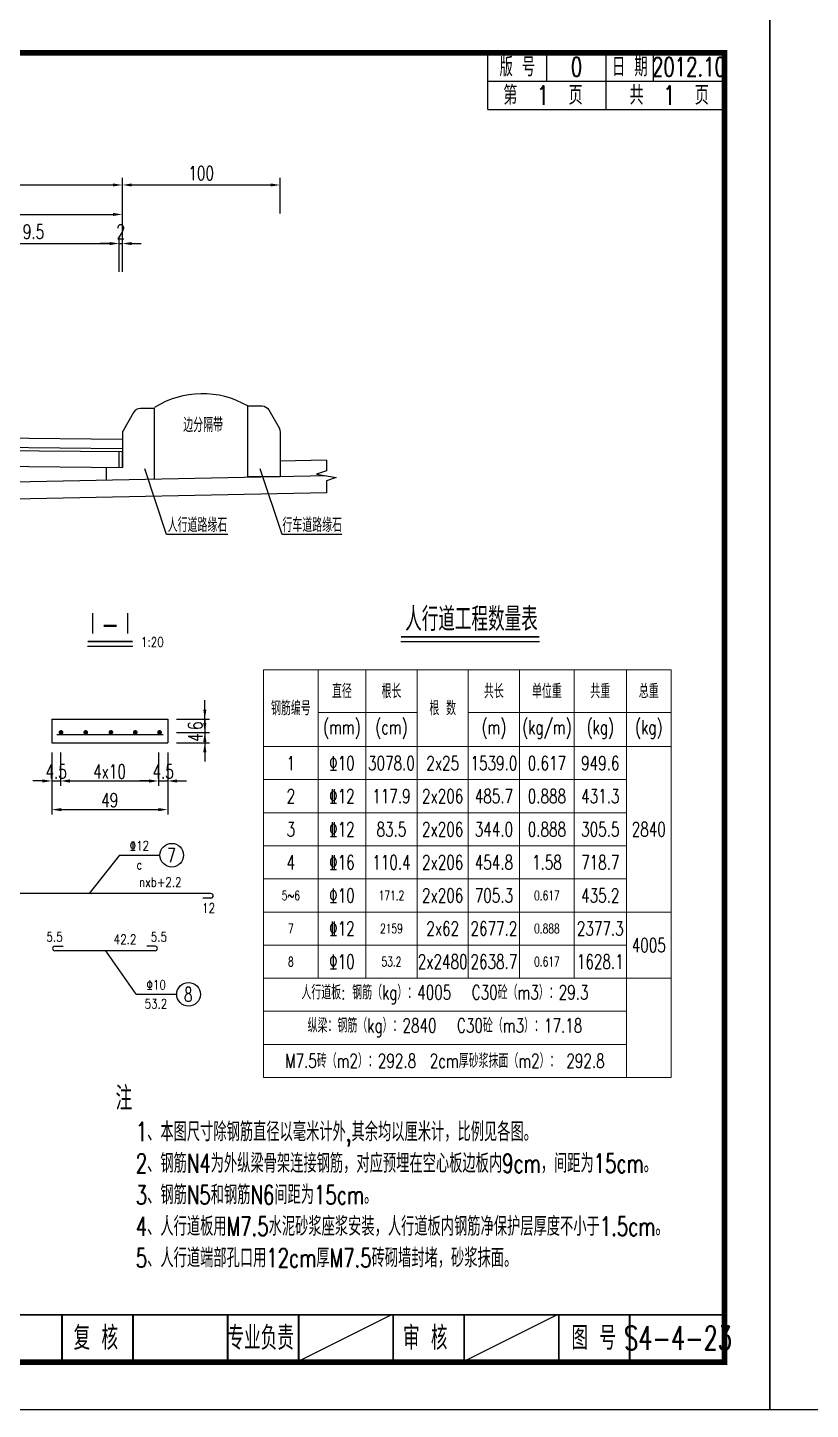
# Model space of a CAD drawing. Header units: millimetres. Extents: x -51 to 12129, y -1309 to -715.
# Drawn here: x 10712.5 to 10877.9, y -1308.7 to -1016.4 of the extents above; entities that cross this region are included whole.
import ezdxf
from ezdxf.enums import TextEntityAlignment as Align

# ---------------------------------------------------------------- set-up
doc = ezdxf.new("R2010")
doc.units = ezdxf.units.MM
doc.header["$LTSCALE"] = 0.25
for name, color, linetype in [('图框', 7, 'Continuous'), ('尺寸标注', 2, 'Continuous'), ('文字', 7, 'Continuous'), ('文字字符', 7, 'Continuous'), ('标注', 4, 'Continuous'), ('次轮廓线', 7, 'Continuous'), ('表格', 7, 'Continuous'), ('轮廓线', 1, 'Continuous'), ('钢筋', 6, 'Continuous')]:
    doc.layers.add(name, color=color, linetype=linetype)
doc.styles.get("Standard").update_dxf_attribs({"font": 'simplex1.shx', "width": 0.7, "bigfont": 'hztxt.shx'})
doc.styles.add('TEXT', font='simplex1.shx', dxfattribs={"width": 0.7, "bigfont": 'hztxt.shx'})
doc.dimstyles.new('比例1：20', dxfattribs={"dimtxt": 3, "dimasz": 2, "dimexe": 1, "dimexo": 2, "dimgap": 0.5, "dimtad": 1, "dimlfac": 2, "dimzin": 13, "dimdsep": 46, "dimtxsty": 'Standard', "dimcen": -0.09, "dimclrd": 256, "dimclre": 256, "dimclrt": 7, "dimaunit": 1, "dimadec": 0, "dimazin": 0, "dimtfac": 0.0005, "dimtix": 1, "dimtmove": 2, "dimatfit": 3, "dimldrblk": 'DIM', "dimfxl": 0, "dimtolj": 1, "dimtzin": 13, "dimarcsym": 0})
doc.dimstyles.new('比例1：30', dxfattribs={"dimscale": 0, "dimtxt": 3, "dimasz": 2, "dimexe": 1.5, "dimexo": 1, "dimgap": 1, "dimtad": 1, "dimdec": 1, "dimlfac": 3, "dimzin": 13, "dimdsep": 46, "dimtxsty": 'Standard', "dimcen": -0.09, "dimclrd": 256, "dimclre": 256, "dimclrt": 7, "dimaunit": 1, "dimadec": 0, "dimazin": 0, "dimtfac": 0.0005, "dimtdec": 1, "dimtix": 1, "dimtmove": 2, "dimatfit": 3, "dimldrblk": 'DIM', "dimfxl": 0, "dimtolj": 1, "dimtzin": 13, "dimarcsym": 0})

# ---------------------------------------------------------------- blocks, each defined once
blk = doc.blocks.new('*D2353')
at = {"layer": 'Defpoints', "color": 0}
for p in [(10717.58, -1167.63), (10742.08, -1167.63), (10742.08, -1181.78)]:
    blk.add_point(p, dxfattribs=at)
at = {"layer": '标注', "lineweight": -2}
for p, q in [((10717.58, -1175.78), (10717.58, -1182.78)), ((10742.08, -1175.78), (10742.08, -1182.78)), ((10719.58, -1181.78), (10740.08, -1181.78))]:
    blk.add_line(p, q, dxfattribs=at)
at = {"layer": '标注'}
for points in [[(10719.58, -1181.45), (10719.58, -1182.12), (10717.58, -1181.78)], [(10740.08, -1181.45), (10740.08, -1182.12), (10742.08, -1181.78)]]:
    blk.add_solid(points, dxfattribs=at)
at = {"layer": '标注', "color": 7, "insert": (10729.83, -1179.78), "char_height": 3, "attachment_point": 5}
blk.add_mtext('\\A1;49', dxfattribs=at)
blk = doc.blocks.new('DIM')
blk.add_lwpolyline([(-1, -0.1, 0.2, 0, 0), (0, 0, 0, 0, 0)], format="xyseb")
blk = doc.blocks.new('*D2354')
at = {"layer": 'Defpoints', "color": 0}
for p in [(10717.58, -1167.63), (10719.41, -1167.63), (10719.41, -1175.72)]:
    blk.add_point(p, dxfattribs=at)
at = {"layer": '标注', "lineweight": -2}
for p, q in [((10717.58, -1169.72), (10717.58, -1176.72)), ((10719.41, -1169.72), (10719.41, -1176.72)), ((10715.58, -1175.72), (10713.58, -1175.72)), ((10717.58, -1175.72), (10719.41, -1175.72)), ((10721.41, -1175.72), (10723.41, -1175.72))]:
    blk.add_line(p, q, dxfattribs=at)
at = {"layer": '标注'}
for points in [[(10715.58, -1175.39), (10715.58, -1176.06), (10717.58, -1175.72)], [(10721.41, -1175.39), (10721.41, -1176.06), (10719.41, -1175.72)]]:
    blk.add_solid(points, dxfattribs=at)
at = {"layer": '标注', "color": 7, "insert": (10718.5, -1173.72), "char_height": 3, "attachment_point": 5}
blk.add_mtext('\\A1;4.5', dxfattribs=at)
blk = doc.blocks.new('*D2355')
at = {"layer": 'Defpoints', "color": 0}
for p in [(10719.41, -1167.63), (10740.16, -1167.63), (10740.16, -1175.72)]:
    blk.add_point(p, dxfattribs=at)
at = {"layer": '标注', "lineweight": -2}
for p, q in [((10719.41, -1169.72), (10719.41, -1176.72)), ((10740.16, -1169.72), (10740.16, -1176.72)), ((10721.41, -1175.72), (10738.16, -1175.72))]:
    blk.add_line(p, q, dxfattribs=at)
at = {"layer": '标注'}
for points in [[(10721.41, -1175.39), (10721.41, -1176.06), (10719.41, -1175.72)], [(10738.16, -1175.39), (10738.16, -1176.06), (10740.16, -1175.72)]]:
    blk.add_solid(points, dxfattribs=at)
at = {"layer": '标注', "color": 7, "insert": (10729.79, -1173.72), "char_height": 3, "attachment_point": 5}
blk.add_mtext('\\A1;4x10', dxfattribs=at)
blk = doc.blocks.new('*D2356')
at = {"layer": 'Defpoints', "color": 0}
for p in [(10740.16, -1167.63), (10742.08, -1167.63), (10742.08, -1175.72)]:
    blk.add_point(p, dxfattribs=at)
at = {"layer": '标注', "lineweight": -2}
for p, q in [((10740.16, -1169.72), (10740.16, -1176.72)), ((10742.08, -1169.72), (10742.08, -1176.72)), ((10738.16, -1175.72), (10736.16, -1175.72)), ((10740.16, -1175.72), (10742.08, -1175.72)), ((10744.08, -1175.72), (10746.08, -1175.72))]:
    blk.add_line(p, q, dxfattribs=at)
at = {"layer": '标注'}
for points in [[(10738.16, -1175.39), (10738.16, -1176.06), (10740.16, -1175.72)], [(10744.08, -1175.39), (10744.08, -1176.06), (10742.08, -1175.72)]]:
    blk.add_solid(points, dxfattribs=at)
at = {"layer": '标注', "color": 7, "insert": (10741.12, -1173.72), "char_height": 3, "attachment_point": 5}
blk.add_mtext('\\A1;4.5', dxfattribs=at)
blk = doc.blocks.new('*D2408')
at = {"layer": 'Defpoints', "color": 0}
for p in [(10740.36, -1165.45), (10740.36, -1167.63), (10749.93, -1167.63)]:
    blk.add_point(p, dxfattribs=at)
at = {"layer": '标注', "lineweight": -2}
for p, q in [((10749.93, -1163.45), (10749.93, -1161.45)), ((10743.93, -1165.45), (10750.93, -1165.45)), ((10749.93, -1165.45), (10749.93, -1167.63)), ((10743.93, -1167.63), (10750.93, -1167.63)), ((10749.93, -1169.63), (10749.93, -1171.63))]:
    blk.add_line(p, q, dxfattribs=at)
at = {"layer": '标注'}
for points in [[(10749.6, -1163.45), (10750.27, -1163.45), (10749.93, -1165.45)], [(10749.6, -1169.63), (10750.27, -1169.63), (10749.93, -1167.63)]]:
    blk.add_solid(points, dxfattribs=at)
at = {"layer": '标注', "color": 7, "insert": (10747.93, -1166.54), "char_height": 3, "attachment_point": 5, "rotation": 90}
blk.add_mtext('\\A1;4', dxfattribs=at)
blk = doc.blocks.new('*D2409')
at = {"layer": 'Defpoints', "color": 0}
for p in [(10739.83, -1162.63), (10740.36, -1165.45), (10749.93, -1165.45)]:
    blk.add_point(p, dxfattribs=at)
at = {"layer": '标注', "lineweight": -2}
for p, q in [((10749.93, -1160.63), (10749.93, -1158.63)), ((10743.93, -1162.63), (10750.93, -1162.63)), ((10749.93, -1162.63), (10749.93, -1165.45)), ((10743.93, -1165.45), (10750.93, -1165.45)), ((10749.93, -1167.45), (10749.93, -1169.45))]:
    blk.add_line(p, q, dxfattribs=at)
at = {"layer": '标注'}
for points in [[(10749.6, -1160.63), (10750.27, -1160.63), (10749.93, -1162.63)], [(10749.6, -1167.45), (10750.27, -1167.45), (10749.93, -1165.45)]]:
    blk.add_solid(points, dxfattribs=at)
at = {"layer": '标注', "color": 7, "insert": (10747.93, -1164.04), "char_height": 3, "attachment_point": 5, "rotation": 90}
blk.add_mtext('\\A1;6', dxfattribs=at)
blk = doc.blocks.new('*T2358')
at = {"layer": '表格', "color": 1, "lineweight": 0}
for p, q in [((0, 0), (11.56, 0)), ((0, 0), (0, -9)), ((11.56, 0), (21.59, 0)), ((21.59, 0), (32.48, 0)), ((32.48, 0), (43.26, 0)), ((43.26, 0), (54.13, 0)), ((54.13, 0), (65.66, 0)), ((65.66, 0), (76.69, 0)), ((76.69, 0), (86.17, 0)), ((86.17, 0), (86.17, -9)), ((0, -9), (0, -16.21)), ((86.17, -9), (86.17, -16.21)), ((0, -16.21), (0, -23.21)), ((86.17, -16.21), (86.17, -23.21)), ((0, -23.21), (0, -30.21)), ((86.17, -23.21), (86.17, -30.21)), ((0, -30.21), (0, -37.21)), ((86.17, -30.21), (86.17, -37.21)), ((0, -37.21), (0, -44.21)), ((86.17, -37.21), (86.17, -44.21)), ((0, -44.21), (0, -51.21)), ((86.17, -44.21), (86.17, -51.21)), ((0, -51.21), (0, -58.21)), ((86.17, -51.21), (86.17, -58.21)), ((0, -58.21), (0, -65.21)), ((86.17, -58.21), (86.17, -65.21)), ((0, -65.21), (0, -72.21)), ((86.17, -65.21), (86.17, -72.21)), ((0, -72.21), (0, -79.21)), ((86.17, -72.21), (86.17, -79.21)), ((0, -79.21), (0, -86.21)), ((86.17, -79.21), (86.17, -86.21)), ((0, -86.21), (11.56, -86.21)), ((11.56, -86.21), (21.59, -86.21)), ((21.59, -86.21), (32.48, -86.21)), ((32.48, -86.21), (43.26, -86.21)), ((43.26, -86.21), (54.13, -86.21)), ((54.13, -86.21), (65.66, -86.21)), ((65.66, -86.21), (76.69, -86.21)), ((76.69, -86.21), (86.17, -86.21))]:
    blk.add_line(p, q, dxfattribs=at)
at = {"layer": '表格', "color": 7, "lineweight": 0}
for p, q in [((11.56, 0), (11.56, -9)), ((21.59, 0), (21.59, -9)), ((32.48, 0), (32.48, -9)), ((43.26, 0), (43.26, -9)), ((54.13, 0), (54.13, -9)), ((65.66, 0), (65.66, -9)), ((76.69, 0), (76.69, -9)), ((11.56, -9), (21.59, -9)), ((11.56, -9), (11.56, -16.21)), ((21.59, -9), (32.48, -9)), ((21.59, -9), (21.59, -16.21)), ((32.48, -9), (32.48, -16.21)), ((43.26, -9), (54.13, -9)), ((43.26, -9), (43.26, -16.21)), ((54.13, -9), (65.66, -9)), ((54.13, -9), (54.13, -16.21)), ((65.66, -9), (76.69, -9)), ((65.66, -9), (65.66, -16.21)), ((76.69, -9), (86.17, -9)), ((76.69, -9), (76.69, -16.21)), ((0, -16.21), (11.56, -16.21)), ((11.56, -16.21), (21.59, -16.21)), ((11.56, -16.21), (11.56, -23.21)), ((21.59, -16.21), (32.48, -16.21)), ((21.59, -16.21), (21.59, -23.21)), ((32.48, -16.21), (43.26, -16.21)), ((32.48, -16.21), (32.48, -23.21)), ((43.26, -16.21), (54.13, -16.21)), ((43.26, -16.21), (43.26, -23.21)), ((54.13, -16.21), (65.66, -16.21)), ((54.13, -16.21), (54.13, -23.21)), ((65.66, -16.21), (76.69, -16.21)), ((65.66, -16.21), (65.66, -23.21)), ((76.69, -16.21), (86.17, -16.21)), ((76.69, -16.21), (76.69, -23.21)), ((0, -23.21), (11.56, -23.21)), ((11.56, -23.21), (21.59, -23.21)), ((11.56, -23.21), (11.56, -30.21)), ((21.59, -23.21), (32.48, -23.21)), ((21.59, -23.21), (21.59, -30.21)), ((32.48, -23.21), (43.26, -23.21)), ((32.48, -23.21), (32.48, -30.21)), ((43.26, -23.21), (54.13, -23.21)), ((43.26, -23.21), (43.26, -30.21)), ((54.13, -23.21), (65.66, -23.21)), ((54.13, -23.21), (54.13, -30.21)), ((65.66, -23.21), (76.69, -23.21)), ((65.66, -23.21), (65.66, -30.21)), ((76.69, -23.21), (76.69, -30.21)), ((0, -30.21), (11.56, -30.21)), ((11.56, -30.21), (21.59, -30.21)), ((11.56, -30.21), (11.56, -37.21)), ((21.59, -30.21), (32.48, -30.21)), ((21.59, -30.21), (21.59, -37.21)), ((32.48, -30.21), (43.26, -30.21)), ((32.48, -30.21), (32.48, -37.21)), ((43.26, -30.21), (54.13, -30.21)), ((43.26, -30.21), (43.26, -37.21)), ((54.13, -30.21), (65.66, -30.21)), ((54.13, -30.21), (54.13, -37.21)), ((65.66, -30.21), (76.69, -30.21)), ((65.66, -30.21), (65.66, -37.21)), ((76.69, -30.21), (76.69, -37.21)), ((0, -37.21), (11.56, -37.21)), ((11.56, -37.21), (21.59, -37.21)), ((11.56, -37.21), (11.56, -44.21)), ((21.59, -37.21), (32.48, -37.21)), ((21.59, -37.21), (21.59, -44.21)), ((32.48, -37.21), (43.26, -37.21)), ((32.48, -37.21), (32.48, -44.21)), ((43.26, -37.21), (54.13, -37.21)), ((43.26, -37.21), (43.26, -44.21)), ((54.13, -37.21), (65.66, -37.21)), ((54.13, -37.21), (54.13, -44.21)), ((65.66, -37.21), (76.69, -37.21)), ((65.66, -37.21), (65.66, -44.21)), ((76.69, -37.21), (76.69, -44.21)), ((0, -44.21), (11.56, -44.21)), ((11.56, -44.21), (21.59, -44.21)), ((11.56, -44.21), (11.56, -51.21)), ((21.59, -44.21), (32.48, -44.21)), ((21.59, -44.21), (21.59, -51.21)), ((32.48, -44.21), (43.26, -44.21)), ((32.48, -44.21), (32.48, -51.21)), ((43.26, -44.21), (54.13, -44.21)), ((43.26, -44.21), (43.26, -51.21)), ((54.13, -44.21), (65.66, -44.21)), ((54.13, -44.21), (54.13, -51.21)), ((65.66, -44.21), (76.69, -44.21)), ((65.66, -44.21), (65.66, -51.21)), ((76.69, -44.21), (76.69, -51.21)), ((0, -51.21), (11.56, -51.21)), ((11.56, -51.21), (21.59, -51.21)), ((11.56, -51.21), (11.56, -58.21)), ((21.59, -51.21), (32.48, -51.21)), ((21.59, -51.21), (21.59, -58.21)), ((32.48, -51.21), (43.26, -51.21)), ((32.48, -51.21), (32.48, -58.21)), ((43.26, -51.21), (54.13, -51.21)), ((43.26, -51.21), (43.26, -58.21)), ((54.13, -51.21), (65.66, -51.21)), ((54.13, -51.21), (54.13, -58.21)), ((65.66, -51.21), (76.69, -51.21)), ((65.66, -51.21), (65.66, -58.21)), ((76.69, -51.21), (86.17, -51.21)), ((76.69, -51.21), (76.69, -58.21)), ((0, -58.21), (11.56, -58.21)), ((11.56, -58.21), (21.59, -58.21)), ((11.56, -58.21), (11.56, -65.21)), ((21.59, -58.21), (32.48, -58.21)), ((21.59, -58.21), (21.59, -65.21)), ((32.48, -58.21), (43.26, -58.21)), ((32.48, -58.21), (32.48, -65.21)), ((43.26, -58.21), (54.13, -58.21)), ((43.26, -58.21), (43.26, -65.21)), ((54.13, -58.21), (65.66, -58.21)), ((54.13, -58.21), (54.13, -65.21)), ((65.66, -58.21), (76.69, -58.21)), ((65.66, -58.21), (65.66, -65.21)), ((76.69, -58.21), (76.69, -65.21)), ((0, -65.21), (11.56, -65.21)), ((11.56, -65.21), (21.59, -65.21)), ((21.59, -65.21), (32.48, -65.21)), ((32.48, -65.21), (43.26, -65.21)), ((43.26, -65.21), (54.13, -65.21)), ((54.13, -65.21), (65.66, -65.21)), ((65.66, -65.21), (76.69, -65.21)), ((76.69, -65.21), (86.17, -65.21)), ((76.69, -65.21), (76.69, -72.21)), ((0, -72.21), (11.56, -72.21)), ((11.56, -72.21), (21.59, -72.21)), ((21.59, -72.21), (32.48, -72.21)), ((32.48, -72.21), (43.26, -72.21)), ((43.26, -72.21), (54.13, -72.21)), ((54.13, -72.21), (65.66, -72.21)), ((65.66, -72.21), (76.69, -72.21)), ((76.69, -72.21), (76.69, -79.21)), ((0, -79.21), (11.56, -79.21)), ((11.56, -79.21), (21.59, -79.21)), ((21.59, -79.21), (32.48, -79.21)), ((32.48, -79.21), (43.26, -79.21)), ((43.26, -79.21), (54.13, -79.21)), ((54.13, -79.21), (65.66, -79.21)), ((65.66, -79.21), (76.69, -79.21)), ((76.69, -79.21), (76.69, -86.21))]:
    blk.add_line(p, q, dxfattribs=at)
at = {"layer": '表格', "color": 0, "char_height": 3, "attachment_point": 5}
for s, insert, width in [('直径', (16.57, -4.5), 7.0355), ('根长', (27.04, -4.5), 7.8927), ('共长', (48.7, -4.5), 7.8724), ('单位重', (59.9, -4.5), 8.5298), ('共重', (71.18, -4.5), 8.0264), ('总重', (81.43, -4.5), 6.4766), ('(mm)', (16.57, -12.6), 7.0355), ('(cm)', (27.04, -12.6), 7.8927), ('(m)', (48.7, -12.6), 7.8724), ('(kg/m)', (59.9, -12.6), 8.5298), ('(kg)', (71.18, -12.6), 8.0264), ('(kg)', (81.43, -12.6), 6.4766), ('1', (5.78, -19.71), 8.556), ('\x8310', (16.57, -19.71), 7.0355), ('3078.0', (27.04, -19.71), 7.8927), ('2x25', (37.87, -19.71), 7.7775), ('1539.0', (48.7, -19.71), 7.8724), ('0.617', (59.9, -19.71), 8.5298), ('949.6', (71.18, -19.71), 8.0264), ('2', (5.78, -26.71), 8.556), ('{\\C256;\x84}12', (16.57, -26.71), 7.0355), ('117.9', (27.04, -26.71), 7.8927), ('2x206', (37.87, -26.71), 7.7775), ('485.7', (48.7, -26.71), 7.8724), ('0.888', (59.9, -26.71), 8.5298), ('431.3', (71.18, -26.71), 8.0264), ('3', (5.78, -33.71), 8.556), ('{\\C256;\x84}12', (16.57, -33.71), 7.0355), ('83.5', (27.04, -33.71), 7.8927), ('2x206', (37.87, -33.71), 7.7775), ('344.0', (48.7, -33.71), 7.8724), ('0.888', (59.9, -33.71), 8.5298), ('305.5', (71.18, -33.71), 8.0264), ('2840', (81.43, -33.71), 6.4766), ('4', (5.78, -40.71), 8.556), ('{\\C256;\x84}16', (16.57, -40.71), 7.0355), ('110.4', (27.04, -40.71), 7.8927), ('2x206', (37.87, -40.71), 7.7775), ('454.8', (48.7, -40.71), 7.8724), ('1.58', (59.9, -40.71), 8.5298), ('718.7', (71.18, -40.71), 8.0264), ('\x8310', (16.57, -47.71), 7.0355), ('2x206', (37.87, -47.71), 7.7775), ('705.3', (48.7, -47.71), 7.8724), ('{\\C256;\x84}12', (16.57, -54.71), 7.0355), ('2677.2', (48.7, -54.71), 7.8724), ('4005', (81.43, -58.21), 6.4766), ('\x8310', (16.57, -61.71), 7.0355), ('2x2480', (37.87, -61.71), 7.7775), ('人行道板: 钢筋（kg）：4005   C30砼（m3）：29.3', (38.35, -68.71), 73.6903), ('纵梁：钢筋（kg）：2840   C30砼（m3）：17.18', (38.35, -75.71), 73.6903), ('{\\C256;M7.5砖（m2）：292.8  }2cm厚砂浆抹面（m2）： 292.8', (38.35, -82.71), 73.6903)]:
    blk.add_mtext(s, dxfattribs=dict(at, insert=insert, width=width))
at = {"layer": '表格', "char_height": 3, "attachment_point": 5}
for s, insert, width in [('钢筋编号', (5.78, -8.1), 8.556), ('根 数', (37.87, -8.1), 7.7775)]:
    blk.add_mtext(s, dxfattribs=dict(at, insert=insert, width=width))
at = {"layer": '表格', "color": 0, "attachment_point": 5, "style": 'TEXT'}
for s, insert, char_height, width in [('5~6', (5.78, -47.71), 2, 8.556), ('171.2', (27.04, -47.71), 2, 7.8927), ('0.617', (59.9, -47.71), 2, 8.5298), ('{\\Fsimplex1,hztxt|c134;\\W0.7;435.2}', (71.18, -47.71), 3, 8.0264), ('7', (5.78, -54.71), 2, 8.556), ('2159', (27.04, -54.71), 2, 7.8927), ('{\\Fsimplex1,hztxt|c134;\\W0.7;2x62}', (37.87, -54.71), 3, 7.7775), ('0.888', (59.9, -54.71), 2, 8.5298), ('{\\Fsimplex1,hztxt|c134;\\W0.7;2377.3}', (71.18, -54.71), 3, 8.0264), ('8', (5.78, -61.71), 2, 8.556), ('53.2', (27.04, -61.71), 2, 7.8927), ('{\\Fsimplex1,hztxt|c134;\\W0.7;2638.7}', (48.7, -61.71), 3, 7.8724), ('0.617', (59.9, -61.71), 2, 8.5298), ('{\\Fsimplex1,hztxt|c134;\\W0.7;1628.1}', (71.18, -61.71), 3, 8.0264)]:
    blk.add_mtext(s, dxfattribs=dict(at, insert=insert, char_height=char_height, width=width))
blk = doc.blocks.new('*D2429')
at = {"layer": 'Defpoints', "color": 0}
for p in [(10732.5, -1049.64), (10732.5, -1104.34), (10565.83, -1105.95)]:
    blk.add_point(p, dxfattribs=at)
at = {"layer": '标注', "lineweight": -2}
for p, q in [((10565.83, -1055.64), (10565.83, -1048.14)), ((10732.5, -1055.64), (10732.5, -1048.14)), ((10567.83, -1049.64), (10730.5, -1049.64))]:
    blk.add_line(p, q, dxfattribs=at)
at = {"layer": '标注'}
for points in [[(10567.83, -1049.31), (10567.83, -1049.97), (10565.83, -1049.64)], [(10730.5, -1049.31), (10730.5, -1049.97), (10732.5, -1049.64)]]:
    blk.add_solid(points, dxfattribs=at)
at = {"layer": '标注', "color": 7, "insert": (10649.17, -1047.14), "char_height": 3, "attachment_point": 5}
blk.add_mtext('\\A1;500', dxfattribs=at)
blk = doc.blocks.new('*D2377')
at = {"layer": 'Defpoints', "color": 0}
for p in [(10732.5, -1055.87), (10574.17, -1102.71), (10732.5, -1104.34)]:
    blk.add_point(p, dxfattribs=at)
at = {"layer": '标注', "lineweight": -2}
for p, q in [((10574.17, -1061.87), (10574.17, -1054.37)), ((10732.5, -1061.87), (10732.5, -1054.37)), ((10576.17, -1055.87), (10730.5, -1055.87))]:
    blk.add_line(p, q, dxfattribs=at)
at = {"layer": '标注'}
for points in [[(10576.17, -1055.54), (10576.17, -1056.2), (10574.17, -1055.87)], [(10730.5, -1055.54), (10730.5, -1056.2), (10732.5, -1055.87)]]:
    blk.add_solid(points, dxfattribs=at)
at = {"layer": '标注', "color": 7, "insert": (10653.33, -1053.37), "char_height": 3, "attachment_point": 5}
blk.add_mtext('\\A1;475', dxfattribs=at)
blk = doc.blocks.new('*D2432')
at = {"layer": 'Defpoints', "color": 0}
for p in [(10732.5, -1062.03), (10731.83, -1107.71), (10732.5, -1107.71)]:
    blk.add_point(p, dxfattribs=at)
at = {"layer": '标注', "lineweight": -2}
for p, q in [((10731.83, -1068.03), (10731.83, -1060.53)), ((10732.5, -1068.03), (10732.5, -1060.53)), ((10729.83, -1062.03), (10727.83, -1062.03)), ((10731.83, -1062.03), (10732.5, -1062.03)), ((10734.5, -1062.03), (10736.5, -1062.03))]:
    blk.add_line(p, q, dxfattribs=at)
at = {"layer": '标注'}
for points in [[(10729.83, -1061.7), (10729.83, -1062.36), (10731.83, -1062.03)], [(10734.5, -1061.7), (10734.5, -1062.36), (10732.5, -1062.03)]]:
    blk.add_solid(points, dxfattribs=at)
at = {"layer": '标注', "color": 7, "insert": (10732.17, -1059.53), "char_height": 3, "attachment_point": 5}
blk.add_mtext('\\A1;2', dxfattribs=at)
blk = doc.blocks.new('*D2438')
at = {"layer": 'Defpoints', "color": 0}
for p in [(10731.83, -1062.03), (10692, -1107.81), (10731.83, -1107.71)]:
    blk.add_point(p, dxfattribs=at)
at = {"layer": '标注', "lineweight": -2}
for p, q in [((10692, -1068.03), (10692, -1060.53)), ((10731.83, -1068.03), (10731.83, -1060.53)), ((10694, -1062.03), (10729.83, -1062.03))]:
    blk.add_line(p, q, dxfattribs=at)
at = {"layer": '标注'}
for points in [[(10694, -1061.7), (10694, -1062.36), (10692, -1062.03)], [(10729.83, -1061.7), (10729.83, -1062.36), (10731.83, -1062.03)]]:
    blk.add_solid(points, dxfattribs=at)
at = {"layer": '标注', "color": 7, "insert": (10711.92, -1059.53), "char_height": 3, "attachment_point": 5}
blk.add_mtext('\\A1;119.5', dxfattribs=at)
blk = doc.blocks.new('*D2378')
at = {"layer": 'Defpoints', "color": 0}
for p in [(10732.5, -1062.03), (10731.83, -1107.71), (10732.5, -1107.71)]:
    blk.add_point(p, dxfattribs=at)
at = {"layer": '标注', "lineweight": -2}
for p, q in [((10731.83, -1068.03), (10731.83, -1060.53)), ((10732.5, -1068.03), (10732.5, -1060.53)), ((10729.83, -1062.03), (10727.83, -1062.03)), ((10731.83, -1062.03), (10732.5, -1062.03)), ((10734.5, -1062.03), (10736.5, -1062.03))]:
    blk.add_line(p, q, dxfattribs=at)
at = {"layer": '标注'}
for points in [[(10729.83, -1061.7), (10729.83, -1062.36), (10731.83, -1062.03)], [(10734.5, -1061.7), (10734.5, -1062.36), (10732.5, -1062.03)]]:
    blk.add_solid(points, dxfattribs=at)
at = {"layer": '标注', "color": 7, "insert": (10732.17, -1059.53), "char_height": 3, "attachment_point": 5}
blk.add_mtext('\\A1;2', dxfattribs=at)
blk = doc.blocks.new('*D2380')
at = {"layer": 'Defpoints', "color": 0}
for p in [(10765.83, -1049.64), (10765.83, -1073.65), (10732.5, -1104.34)]:
    blk.add_point(p, dxfattribs=at)
at = {"layer": '标注', "lineweight": -2}
for p, q in [((10732.5, -1055.64), (10732.5, -1048.14)), ((10765.83, -1055.64), (10765.83, -1048.14)), ((10734.5, -1049.64), (10763.83, -1049.64))]:
    blk.add_line(p, q, dxfattribs=at)
at = {"layer": '标注'}
for points in [[(10734.5, -1049.31), (10734.5, -1049.97), (10732.5, -1049.64)], [(10763.83, -1049.31), (10763.83, -1049.97), (10765.83, -1049.64)]]:
    blk.add_solid(points, dxfattribs=at)
at = {"layer": '标注', "color": 7, "insert": (10749.17, -1047.14), "char_height": 3, "attachment_point": 5}
blk.add_mtext('\\A1;100', dxfattribs=at)
blk = doc.blocks.new('series')
at = {"width": 0.75}
for tag, height, p in [('页码', 4, (-35, -19)), ('图名', 5, (-220, -282)), ('图号', 5, (-20, -282))]:
    blk.add_attdef(tag, text='', height=height, dxfattribs=at).set_placement(p, align=Align.MIDDLE_CENTER)
blk = doc.blocks.new('123')
at = {"layer": '图框', "color": 2}
blk.add_lwpolyline([(369.33, -1011.65), (369.33, -714.65), (-50.67, -714.65), (-50.67, -1011.65)], close=True, dxfattribs=at)

msp = doc.modelspace()

# ---------------------------------------------------------------- linework, layer by layer
for p, q in [((10791.36761, -1146.23271), (10820.66296, -1146.23271)), ((10769.33091, -1298.65472), (10789.33091, -1288.65472)), ((10804.33091, -1298.65472), (10824.33091, -1288.65472))]:
    msp.add_line(p, q)
at = {"const_width": 0.4}
for points in [[(10791.36761, -1145.23271), (10820.66296, -1145.23271)], [(10479.75412, -1288.65471), (10859.75412, -1288.65471)], [(10754.75412, -1298.65471), (10754.75412, -1288.65471)], [(10769.75412, -1298.65471), (10769.75412, -1288.65471)], [(10789.75412, -1298.65471), (10789.75412, -1288.65471)], [(10804.75412, -1298.65471), (10804.75412, -1288.65471)], [(10824.75412, -1298.65471), (10824.75412, -1288.65471)], [(10839.75412, -1298.65471), (10839.75412, -1288.65471)]]:
    msp.add_lwpolyline(points, dxfattribs=at)
msp.add_arc((10749.42777, -1112.86367), 19.06077, 59.8047954, 122.126843)
at = {"layer": '图框', "const_width": 1.2}
msp.add_lwpolyline([(10859.75412, -1021.65471), (10479.75412, -1021.65471), (10479.75412, -1298.65471), (10859.75412, -1298.65471)], close=True, dxfattribs=at)
at = {"layer": '图框', "const_width": 0.4}
for points in [[(10719.75412, -1298.65471), (10719.75412, -1288.65471)], [(10734.75412, -1298.65471), (10734.75412, -1288.65471)], [(10754.75412, -1298.65471), (10754.75412, -1288.65471)]]:
    msp.add_lwpolyline(points, dxfattribs=at)
at = {"layer": '文字'}
for p, q in [((10725.15334, -1147.22145), (10734.68224, -1147.22145)), ((10717.57926, -1162.62817), (10742.07926, -1162.62817)), ((10717.57926, -1162.62817), (10717.57926, -1167.62817)), ((10742.07926, -1162.62817), (10742.07926, -1167.62817)), ((10717.57926, -1167.62817), (10742.07926, -1167.62817))]:
    msp.add_line(p, q, dxfattribs=at)
at = {"layer": '文字', "const_width": 0.4}
msp.add_lwpolyline([(10725.15334, -1146.22145), (10734.68224, -1146.22145)], dxfattribs=at)
at = {"layer": '文字'}
for centre in [(10742.93647, -1191.4229), (10746.48779, -1220.85081)]:
    msp.add_circle(centre, 2.5, dxfattribs=at)
at = {"layer": '标注'}
for p, q in [((10741.85429, -1123.56291), (10737.2293, -1109.70151)), ((10766.27815, -1123.56291), (10761.65316, -1109.70151)), ((10754.80213, -1123.56291), (10741.85429, -1123.56291)), ((10778.90699, -1123.56291), (10766.27815, -1123.56291)), ((10731.90357, -1191.4229), (10725.48741, -1199.5255)), ((10731.90357, -1191.4229), (10740.43647, -1191.4229)), ((10735.45488, -1220.85081), (10729.03873, -1211.62849)), ((10735.45488, -1220.85081), (10743.98779, -1220.85081))]:
    msp.add_line(p, q, dxfattribs=at)
at = {"layer": '次轮廓线'}
for p, q in [((10809.75412, -1033.65471), (10809.75412, -1021.65471)), ((10822.25412, -1027.65471), (10822.25412, -1021.65471)), ((10834.75412, -1027.65471), (10834.75412, -1021.65471)), ((10844.75412, -1027.65471), (10844.75412, -1021.65471)), ((10809.75412, -1027.65471), (10859.75412, -1027.65471)), ((10834.75412, -1033.65471), (10834.75412, -1027.65471)), ((10809.75412, -1033.65471), (10859.75412, -1033.65471))]:
    msp.add_line(p, q, dxfattribs=at)
at = {"layer": '次轮廓线', "ltscale": 2}
msp.add_lwpolyline([(10775.62438, -1107.85979), (10775.62438, -1110.09789), (10773.52438, -1110.79789), (10777.72438, -1111.49789), (10775.62438, -1112.19789), (10775.62438, -1114.79378)], dxfattribs=at)
at = {"layer": '轮廓线'}
for p, q in [((10734.85856, -1097.76195), (10732.71673, -1101.53532)), ((10739.31801, -1096.91801), (10736.30801, -1096.91801)), ((10739.31801, -1111.91801), (10739.31801, -1096.91801)), ((10574.16652, -1101.80357), (10732.49951, -1103.38689)), ((10574.14652, -1103.80347), (10732.47951, -1105.38679)), ((10574.16652, -1104.47037), (10732.47284, -1106.05343)), ((10732.49951, -1102.35805), (10732.49951, -1109.38719)), ((10574.16652, -1107.80387), (10732.49951, -1109.38719)), ((10731.83284, -1109.37515), (10731.83284, -1106.03831)), ((10732.49951, -1109.37515), (10732.49951, -1106.04498)), ((10729.16618, -1111.98451), (10729.16618, -1109.54998)), ((10775.62438, -1107.85979), (10765.83284, -1108.05513)), ((10775.62438, -1111.19378), (10579.16652, -1115.11307)), ((10775.62438, -1114.79378), (10579.16652, -1118.71306))]:
    msp.add_line(p, q, dxfattribs=at)
msp.add_lwpolyline([(10765.83284, -1111.38912), (10759.01434, -1111.38912), (10759.01434, -1096.38912), (10762.02435, -1096.38912, -0.269914508), (10763.47379, -1097.23306), (10765.61562, -1101.00643, -0.129788417), (10765.83284, -1101.82916)], format="xyb", close=True, dxfattribs=at)
for centre, start, end in [((10736.30801, -1098.58468), 90, 150.4200381), ((10734.16618, -1102.35805), 150.4200381, 180)]:
    msp.add_arc(centre, 1.66667, start, end, dxfattribs=at)
at = {"layer": '钢筋'}
for p, q in [((10718.62554, -1165.89634), (10741.13357, -1165.89634)), ((10751.23696, -1199.5255), (10708.98477, -1199.5255)), ((10751.23696, -1200.4855), (10749.49487, -1200.4855)), ((10718.23769, -1210.66849), (10719.97978, -1210.66849)), ((10739.44731, -1211.62849), (10718.23769, -1211.62849)), ((10739.44731, -1210.66849), (10737.70522, -1210.66849))]:
    msp.add_line(p, q, dxfattribs=at)
at = {"layer": '钢筋', "const_width": 0.5}
for points in [[(10719.53267, -1165.70167, 1), (10719.53267, -1165.20167, 1)], [(10724.76173, -1165.70167, 1), (10724.76173, -1165.20167, 1)], [(10730.07919, -1165.70167, 1), (10730.07919, -1165.20167, 1)], [(10735.22154, -1165.70167, 1), (10735.22154, -1165.20167, 1)], [(10740.35554, -1165.70167, 1), (10740.35554, -1165.20167, 1)]]:
    msp.add_lwpolyline(points, format="xyb", close=True, dxfattribs=at)
at = {"layer": '钢筋'}
for centre, start, end in [((10751.23696, -1200.0055), 270, 90), ((10718.23769, -1211.14849), 90, 270), ((10739.44731, -1211.14849), 270, 90)]:
    msp.add_arc(centre, 0.48, start, end, dxfattribs=at)

# ---------------------------------------------------------------- block references
ref = msp.add_blockref('series', (10869.75412, -1011.65471))
ref.add_attrib('页码', '第  1  页    共  1  页', dxfattribs={"height": 4, "width": 0.75}).set_placement((10834.75412, -1030.65471), align=Align.MIDDLE_CENTER)
msp.add_blockref('*T2358', (10762.34041, -1152.22957))
at = {"layer": '标注'}
for p in [(10500, -297), (10920, -297)]:
    msp.add_blockref('123', p, dxfattribs=at)

# ---------------------------------------------------------------- texts
at = {"color": 7, "style": 'TEXT', "width": 0.8}
msp.add_text('1:20', height=2, dxfattribs=at).set_placement((10738.8408, -1146.32209), align=Align.MIDDLE)
at = {"width": 0.7}
for s, p in [('专业负责', (10761.74435, -1293.56012)), ('审 核', (10796.51815, -1293.56012)), ('图 号', (10832.13732, -1293.56012)), ('S4-4-23', (10849.95697, -1293.56012))]:
    msp.add_text(s, height=5, dxfattribs=at).set_placement(p, align=Align.MIDDLE_CENTER)
at = {"layer": '图框', "width": 0.7}
msp.add_text('复 核', height=5, dxfattribs=at).set_placement((10726.8936, -1293.56012), align=Align.MIDDLE_CENTER)
at = {"layer": '尺寸标注', "color": 7, "linetype": 'Continuous', "width": 0.7}
msp.add_text('边分隔带', height=3, dxfattribs=at).set_placement((10745.36618, -1101.90855))
for s, p in [('人行道路缘石', (10748.38833, -1121.41901)), ('行车道路缘石', (10772.63545, -1121.41901))]:
    msp.add_text(s, height=3, dxfattribs=at).set_placement(p, align=Align.MIDDLE)
at = {"layer": '尺寸标注', "color": 7, "style": 'TEXT', "width": 0.8}
for s, p in [('%%13212', (10736.09467, -1189.4229)), ('c', (10736.09467, -1193.4229)), ('nxb+2.2', (10740.51899, -1197.11809)), ('12', (10750.72299, -1202.58639)), ('5.5', (10718.16916, -1208.70106)), ('42.2', (10733.06804, -1209.22108)), ('5.5', (10740.21699, -1208.70106)), ('%%13110', (10739.64599, -1218.85081)), ('53.2', (10739.59745, -1222.85081))]:
    msp.add_text(s, height=2, dxfattribs=at).set_placement(p, align=Align.MIDDLE)
at = {"layer": '文字', "width": 0.7}
for s, height, p in [('版 号', 4, (10816.00412, -1024.65471)), ('0', 4, (10828.50412, -1024.65471)), ('日 期', 4, (10839.75412, -1024.65471)), ('2012.10', 4, (10852.25412, -1024.65471)), ('Ⅰ-Ⅰ', 5, (10729.92993, -1142.55131)), ('7', 3, (10742.88978, -1191.44688)), ('8', 3, (10746.44109, -1220.87479))]:
    msp.add_text(s, height=height, dxfattribs=at).set_placement(p, align=Align.MIDDLE_CENTER)
at = {"layer": '文字', "color": 7, "width": 0.7}
msp.add_text('人行道工程数量表', height=5, dxfattribs=at).set_placement((10806.29097, -1141.49768), align=Align.MIDDLE_CENTER)
at = {"layer": '文字字符', "color": 7, "width": 0.7}
msp.add_text('注', height=5, dxfattribs=at).set_placement((10731.07056, -1245.35653))
at = {"layer": '文字字符', "insert": (10735.33676, -1247.93246), "char_height": 4, "width": 133.6074435, "attachment_point": 1}
msp.add_mtext('1、本图尺寸除钢筋直径以毫米计外,其余均以厘米计，比例见各图。\\P2、钢筋N4为外纵梁骨架连接钢筋，对应预埋在空心板边板内9cm，间距为15cm。\\P3、钢筋N5和钢筋N6间距为15cm。\\P4、人行道板用M7.5水泥砂浆座浆安装，人行道板内钢筋净保护层厚度不小于1.5cm。\\P5、人行道端部孔口用12cm厚M7.5砖砌墙封堵，砂浆抹面。', dxfattribs=at)

# ---------------------------------------------------------------- dimensions: what is measured, and where the dimension line sits
at = {"layer": '标注'}
for base, p1, p2, picture, middle in [((10732.49951, -1049.63922), (10565.83186, -1105.95012), (10732.49951, -1104.33622), '*D2429', (10649.16568, -1047.13922)), ((10765.83284, -1049.63922), (10732.49951, -1104.33622), (10765.83284, -1073.64847), '*D2380', (10749.16618, -1047.13922)), ((10732.49951, -1055.8689), (10574.16652, -1102.71249), (10732.49951, -1104.33622), '*D2377', (10653.33302, -1053.3689)), ((10731.83284, -1062.03142), (10691.99985, -1107.81099), (10731.83284, -1107.70673), '*D2438', (10711.91635, -1059.53142)), ((10732.49951, -1062.03142), (10731.83284, -1107.70673), (10732.49951, -1107.70673), '*D2378', (10732.16618, -1059.53142))]:
    dim = msp.add_linear_dim(base=base, p1=p1, p2=p2, dimstyle='比例1：30', override={"dimscale": 1}, dxfattribs=at)
    dim.commit()
    dim.dimension.update_dxf_attribs({"geometry": picture, "text_midpoint": middle})
dim = msp.add_aligned_dim(p1=(10731.83284, -1107.70673), p2=(10732.49951, -1107.70673), distance=45.67531, dimstyle='比例1：30', override={"dimscale": 1}, dxfattribs=at)
dim.commit()
dim.dimension.update_dxf_attribs({"geometry": '*D2432', "text_midpoint": (10732.16618, -1059.53142)})
for base, p1, p2, text, picture, middle in [((10749.934, -1165.45167), (10739.83014, -1162.62817), (10740.35554, -1165.45167), '6', '*D2409', (10747.934, -1164.03992)), ((10749.934, -1167.62817), (10740.35554, -1165.45167), (10740.35554, -1167.62817), '4', '*D2408', (10747.934, -1166.53992))]:
    dim = msp.add_linear_dim(base=base, p1=p1, p2=p2, angle=90, text=text, dimstyle='比例1：20', dxfattribs=at)
    dim.commit()
    dim.dimension.update_dxf_attribs({"geometry": picture, "text_midpoint": middle})
for base, p1, p2, text, picture, middle in [((10719.41481, -1175.72402), (10717.57926, -1167.62817), (10719.41481, -1167.62817), '4.5', '*D2354', (10718.49703, -1173.72402)), ((10740.16445, -1175.72402), (10719.41481, -1167.62817), (10740.16445, -1167.62817), '4x10', '*D2355', (10729.78963, -1173.72402)), ((10742.07926, -1175.72402), (10740.16445, -1167.62817), (10742.07926, -1167.62817), '4.5', '*D2356', (10741.12185, -1173.72402))]:
    dim = msp.add_linear_dim(base=base, p1=p1, p2=p2, text=text, dimstyle='比例1：20', dxfattribs=at)
    dim.commit()
    dim.dimension.update_dxf_attribs({"geometry": picture, "text_midpoint": middle})
dim = msp.add_linear_dim(base=(10742.07926, -1181.78472), p1=(10717.57926, -1167.62817), p2=(10742.07926, -1167.62817), dimstyle='比例1：20', dxfattribs=at)
dim.commit()
dim.dimension.update_dxf_attribs({"geometry": '*D2353', "text_midpoint": (10729.82926, -1179.78472)})

doc.saveas('drawing.dxf')
